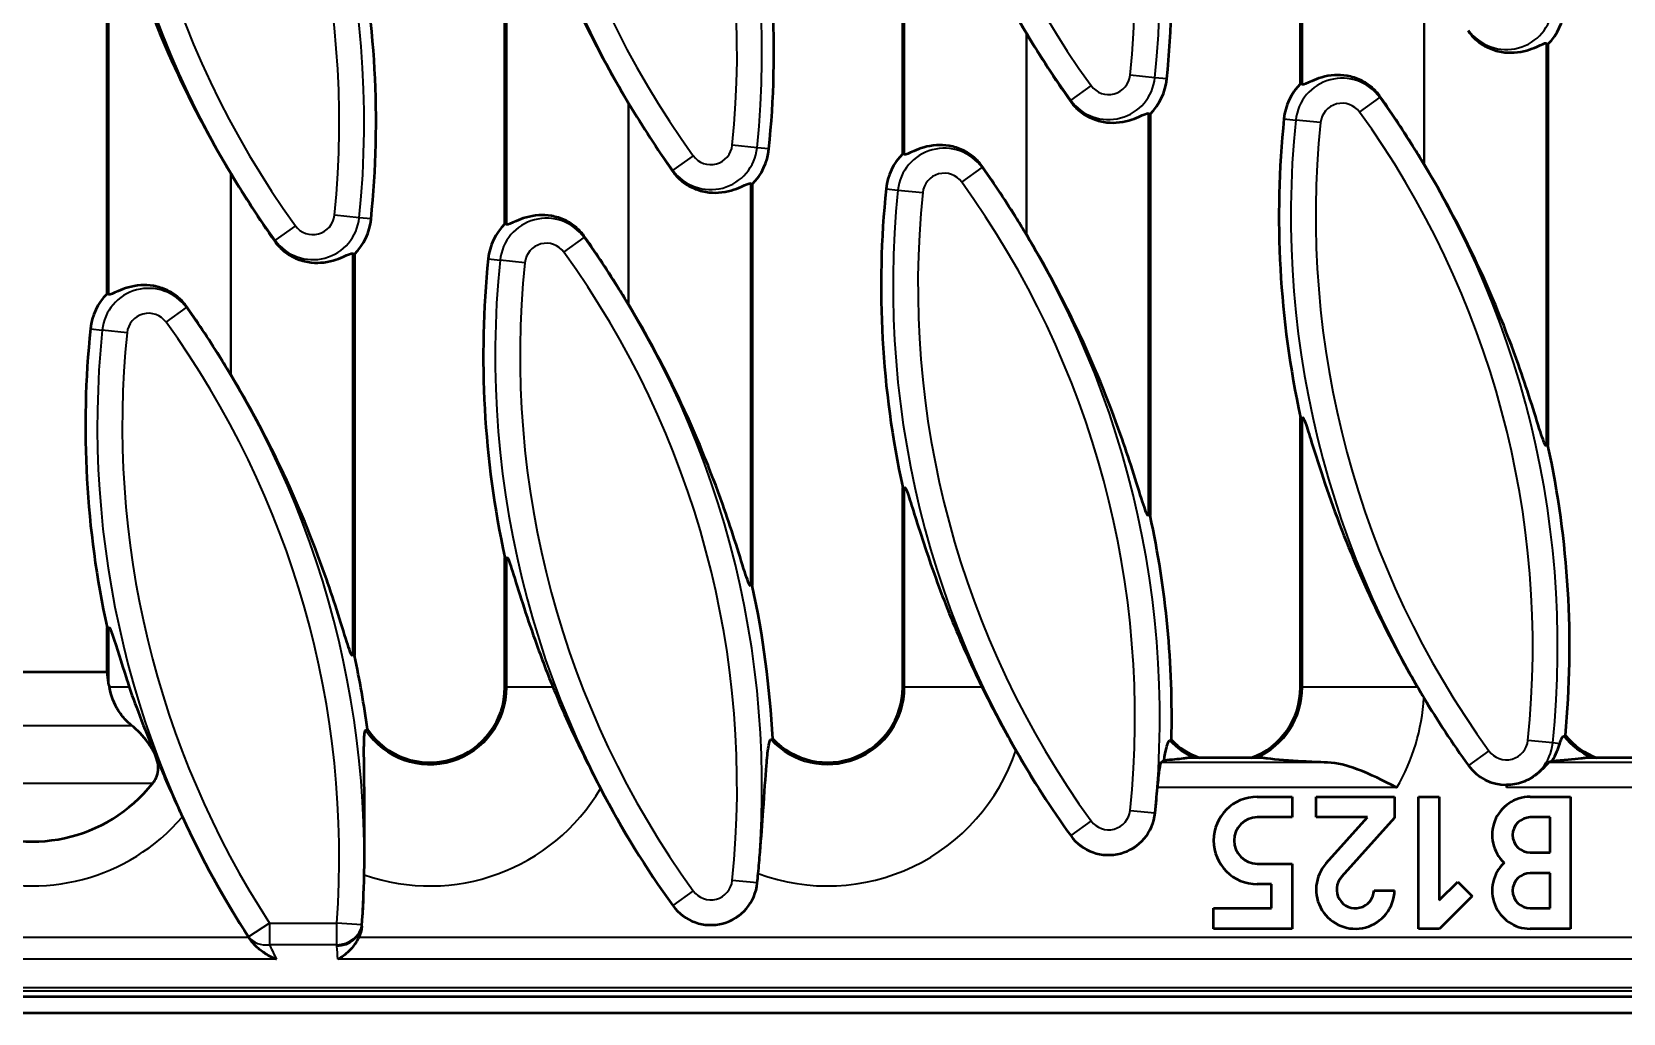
# Model space of a CAD drawing. Header units: millimetres. Extents: x 0 to 1485, y 0 to 1050.
# Drawn here: x 563 to 658.2, y 504.8 to 563.5 of the extents above; entities that cross this region are included whole.
import ezdxf

# ---------------------------------------------------------------- set-up
doc = ezdxf.new("R2010")
doc.units = ezdxf.units.MM
doc.header["$LTSCALE"] = 2.5
doc.layers.add('Sichtbar (ISO)', color=7, linetype='Continuous', lineweight=50)
doc.layers.add('Sichtbar schmal (ISO)', color=7, linetype='Continuous', lineweight=35)

msp = doc.modelspace()

# ---------------------------------------------------------------- linework, layer by layer
at = {"layer": 'Sichtbar (ISO)'}
for p, q in [((638.932, 560.383), (638.932, 584.411)), ((615.122, 556.193), (615.122, 580.22)), ((591.313, 552.002), (591.313, 576.03)), ((567.503, 547.812), (567.503, 571.839)), ((653.741, 562.753), (653.741, 538.726)), ((629.932, 558.563), (629.932, 534.535)), ((606.122, 554.372), (606.122, 530.345)), ((582.313, 550.182), (582.313, 526.154)), ((638.932, 540.411), (639.048, 540.423)), ((638.932, 524.259), (638.932, 540.411)), ((653.741, 538.726), (653.624, 538.713)), ((615.122, 536.22), (615.239, 536.233)), ((615.122, 524.259), (615.122, 536.22)), ((629.932, 534.535), (629.815, 534.523)), ((591.313, 532.03), (591.429, 532.042)), ((591.313, 524.259), (591.313, 532.03)), ((606.122, 530.345), (606.005, 530.332)), ((567.503, 527.839), (567.62, 527.852)), ((567.503, 525.159), (567.503, 527.839)), ((582.313, 526.154), (582.196, 526.142)), ((567.503, 525.159), (558.503, 525.159)), ((567.62, 524.387), (567.503, 525.159)), ((636.665, 520.036), (632.198, 520.036)), ((660.475, 520.036), (656.007, 520.036)), ((651.254, 518.416), (651.254, 518.259)), ((636.346, 517.705), (638.426, 517.705)), ((638.426, 517.705), (638.426, 516.479)), ((639.866, 516.479), (639.866, 517.705)), ((639.866, 517.705), (644.559, 517.705)), ((644.559, 517.705), (644.559, 516.446)), ((645.999, 509.812), (645.999, 517.705)), ((645.999, 517.705), (647.226, 517.705)), ((647.226, 517.705), (647.226, 511.515)), ((652.679, 517.705), (655.092, 517.705)), ((655.092, 517.705), (655.092, 509.812)), ((638.426, 516.479), (636.346, 516.479)), ((642.94, 516.479), (639.866, 516.479)), ((640.467, 513.727), (642.94, 516.479)), ((644.559, 516.446), (641.379, 512.908)), ((653.866, 516.479), (652.679, 516.479)), ((653.866, 514.372), (653.866, 516.479)), ((652.679, 514.372), (653.866, 514.372)), ((636.346, 513.705), (638.426, 513.705)), ((638.426, 513.705), (638.426, 509.812)), ((637.199, 512.479), (636.346, 512.479)), ((637.199, 511.038), (637.199, 512.479)), ((647.226, 511.515), (648.336, 512.626)), ((648.336, 512.626), (649.203, 511.759)), ((653.866, 513.146), (652.679, 513.146)), ((653.866, 511.038), (653.866, 513.146)), ((643.331, 512.105), (644.558, 512.105)), ((649.203, 511.759), (647.257, 509.812)), ((633.733, 509.812), (633.733, 511.038)), ((633.733, 511.038), (637.199, 511.038)), ((652.679, 511.038), (653.866, 511.038)), ((638.426, 509.812), (633.733, 509.812)), ((647.257, 509.812), (645.999, 509.812)), ((655.092, 509.812), (652.679, 509.812)), ((420.646, 505.759), (919.646, 505.759)), ((1420.146, 504.759), (420.146, 504.759))]:
    msp.add_line(p, q, dxfattribs=at)
for centre, radius, start, end in [((574.403, 566.483), 56.821, 354.12505, 12.24573), ((550.593, 562.293), 56.821, 354.12505, 12.24573), ((526.784, 558.102), 56.821, 354.12505, 12.24573), ((651.254, 565.216), 3.5, 315.28608, 354.12505), ((670.651, 592.273), 56.122, 210.93272, 210.99477), ((627.444, 561.025), 3.5, 315.28608, 354.12505), ((641.419, 557.921), 3.5, 135.28608, 174.12505), ((646.841, 588.082), 56.122, 210.93272, 210.99477), ((694.46, 552.463), 56.821, 174.12505, 192.24573), ((603.635, 556.835), 3.5, 315.28608, 354.12505), ((617.609, 553.73), 3.5, 135.28608, 174.12505), ((598.213, 526.674), 56.122, 30.93272, 30.99477), ((623.032, 583.892), 56.122, 210.93272, 210.99477), ((670.651, 548.273), 56.821, 174.12505, 192.24573), ((579.825, 552.644), 3.5, 315.28608, 354.12505), ((593.8, 549.54), 3.5, 135.28608, 174.12505), ((574.403, 522.483), 56.122, 30.93272, 30.99477), ((646.841, 544.082), 56.821, 174.12505, 192.24573), ((569.99, 545.349), 3.5, 135.28608, 174.12505), ((550.593, 518.293), 56.122, 30.93272, 30.99477), ((623.032, 539.892), 56.821, 174.12505, 192.24573), ((526.784, 514.102), 56.122, 30.93272, 30.99477), ((598.213, 526.674), 56.821, 354.64963, 12.24573), ((574.403, 522.483), 56.821, 358.62427, 12.24573), ((550.593, 518.293), 56.821, 2.91116, 12.24573), ((526.784, 514.102), 56.821, 7.71332, 12.24573), ((586.813, 524.259), 4.5, 214.21373, 0), ((610.622, 524.259), 4.5, 223.19799, 0), ((634.432, 524.259), 4.5, 290.21683, 0), ((694.46, 552.463), 56.122, 210.90087, 215.87495), ((634.432, 524.259), 4.5, 224.24712, 249.78317), ((658.241, 524.259), 4.5, 219.85115, 249.78317), ((670.651, 548.273), 56.122, 209.68509, 215.87495), ((651.254, 521.216), 2.8, 215.87495, 270), ((563.003, 524.259), 9.234, 242.95895, 321.56924), ((646.841, 544.082), 56.122, 207.4611, 215.87495), ((574.403, 522.483), 56.122, 354.12505, 355.68322), ((636.346, 515.092), 2.613, 90, 270), ((652.679, 515.425), 2.28, 90, 226.97671), ((623.032, 539.892), 56.122, 204.62796, 213.05051), ((627.444, 517.025), 2.8, 215.87495, 354.12505), ((636.346, 515.092), 1.387, 90, 270), ((652.679, 515.425), 1.054, 90, 270), ((642.213, 512.159), 2.346, 138.05689, 358.6913), ((652.679, 512.092), 2.28, 133.02329, 270), ((526.784, 514.102), 56.122, 355.77199, 358.90894), ((603.635, 512.835), 2.8, 215.87495, 354.12505), ((550.593, 518.293), 56.122, 354.12505, 354.70764), ((642.213, 512.159), 1.12, 138.05689, 357.25809), ((652.679, 512.092), 1.054, 90, 270)]:
    msp.add_arc(centre, radius, start, end, dxfattribs=at)
msp.add_ellipse((574.892, 524.755), major_axis=(-7.3, 0), ratio=0.57735, start_param=0.087266, end_param=0.117923, dxfattribs=at)
for points, knots in [([(615.239, 580.233), (615.252, 580.234), (615.27, 580.214), (615.315, 580.131), (615.342, 580.067), (615.433, 579.831), (615.505, 579.613), (615.747, 578.861), (615.954, 578.184), (616.408, 576.778), (616.654, 576.045), (617.604, 573.359), (618.51, 571.114), (620.47, 567.011), (621.481, 565.143), (622.511, 563.424)], [0.001445, 0.001445, 0.001445, 0.001445, 0.046776, 0.046776, 0.093551, 0.093551, 0.187102, 0.187102, 0.417891, 0.417891, 0.64868, 0.64868, 1.339149, 1.339149, 1.926999, 1.926999, 1.926999, 1.926999]), ([(591.429, 576.042), (591.443, 576.044), (591.461, 576.023), (591.506, 575.94), (591.533, 575.876), (591.623, 575.64), (591.695, 575.422), (591.937, 574.67), (592.145, 573.994), (592.598, 572.587), (592.845, 571.855), (593.794, 569.168), (594.701, 566.923), (596.661, 562.821), (597.672, 560.953), (598.702, 559.234)], [0.001445, 0.001445, 0.001445, 0.001445, 0.046776, 0.046776, 0.093551, 0.093551, 0.187102, 0.187102, 0.417891, 0.417891, 0.64868, 0.64868, 1.339149, 1.339149, 1.926999, 1.926999, 1.926999, 1.926999]), ([(567.62, 571.852), (567.633, 571.853), (567.651, 571.833), (567.696, 571.75), (567.723, 571.686), (567.814, 571.45), (567.886, 571.232), (568.128, 570.48), (568.335, 569.803), (568.789, 568.397), (569.035, 567.665), (569.985, 564.978), (570.891, 562.733), (572.851, 558.63), (573.862, 556.762), (574.892, 555.043)], [0.001445, 0.001445, 0.001445, 0.001445, 0.046776, 0.046776, 0.093551, 0.093551, 0.187102, 0.187102, 0.417891, 0.417891, 0.64868, 0.64868, 1.339149, 1.339149, 1.926999, 1.926999, 1.926999, 1.926999]), ([(622.542, 563.372), (622.959, 562.679), (623.384, 561.999), (624.233, 560.69), (624.682, 560.021), (625.142, 559.36)], [5.6696828, 5.6696828, 5.6696828, 5.6696828, 5.9076607, 5.9076607, 6.1399115, 6.1399115, 6.1399115, 6.1399115]), ([(648.951, 563.55), (649.092, 563.347), (649.267, 563.153), (649.675, 562.802), (649.913, 562.654), (650.396, 562.424), (650.681, 562.335), (651.228, 562.24), (651.49, 562.233), (652.262, 562.278), (652.733, 562.446), (653.37, 562.727), (653.559, 562.829), (653.624, 562.802)], [3.7738978, 3.7738978, 3.7738978, 3.7738978, 3.8486369, 3.8486369, 3.9329934, 3.9329934, 4.0314686, 4.0314686, 4.1299438, 4.1299438, 4.3729414, 4.3729414, 4.5970062, 4.5970062, 4.5970062, 4.5970062]), ([(643.722, 559.586), (643.58, 559.79), (643.406, 559.984), (642.997, 560.334), (642.759, 560.483), (642.277, 560.713), (641.991, 560.801), (641.444, 560.896), (641.183, 560.904), (640.411, 560.859), (639.94, 560.691), (639.302, 560.409), (639.114, 560.307), (639.048, 560.335)], [3.7738978, 3.7738978, 3.7738978, 3.7738978, 3.8486369, 3.8486369, 3.9329934, 3.9329934, 4.0314686, 4.0314686, 4.1299438, 4.1299438, 4.3729414, 4.3729414, 4.5970062, 4.5970062, 4.5970062, 4.5970062]), ([(598.733, 559.182), (599.149, 558.488), (599.575, 557.808), (600.424, 556.499), (600.873, 555.831), (601.332, 555.169)], [5.6696828, 5.6696828, 5.6696828, 5.6696828, 5.9076607, 5.9076607, 6.1399115, 6.1399115, 6.1399115, 6.1399115]), ([(625.142, 559.36), (625.283, 559.156), (625.458, 558.962), (625.866, 558.612), (626.104, 558.463), (626.587, 558.233), (626.872, 558.145), (627.419, 558.05), (627.68, 558.042), (628.452, 558.087), (628.924, 558.255), (629.561, 558.537), (629.749, 558.639), (629.815, 558.611)], [3.7738978, 3.7738978, 3.7738978, 3.7738978, 3.8486369, 3.8486369, 3.9329934, 3.9329934, 4.0314686, 4.0314686, 4.1299438, 4.1299438, 4.3729414, 4.3729414, 4.5970062, 4.5970062, 4.5970062, 4.5970062]), ([(646.321, 555.574), (646.141, 555.873), (645.961, 556.168), (645.146, 557.479), (644.44, 558.551), (643.722, 559.586)], [5.4826973, 5.4826973, 5.4826973, 5.4826973, 5.5850708, 5.5850708, 5.9462229, 5.9462229, 5.9462229, 5.9462229]), ([(619.912, 555.396), (619.771, 555.599), (619.596, 555.793), (619.188, 556.144), (618.95, 556.292), (618.467, 556.522), (618.182, 556.611), (617.635, 556.706), (617.373, 556.713), (616.601, 556.668), (616.13, 556.5), (615.493, 556.219), (615.304, 556.117), (615.239, 556.144)], [3.7738978, 3.7738978, 3.7738978, 3.7738978, 3.8486369, 3.8486369, 3.9329934, 3.9329934, 4.0314686, 4.0314686, 4.1299438, 4.1299438, 4.3729414, 4.3729414, 4.5970062, 4.5970062, 4.5970062, 4.5970062]), ([(622.511, 551.383), (622.331, 551.683), (622.151, 551.977), (621.336, 553.289), (620.631, 554.361), (619.912, 555.396)], [5.4826973, 5.4826973, 5.4826973, 5.4826973, 5.5850708, 5.5850708, 5.9462229, 5.9462229, 5.9462229, 5.9462229]), ([(653.624, 538.713), (653.611, 538.712), (653.593, 538.732), (653.548, 538.815), (653.521, 538.879), (653.43, 539.115), (653.358, 539.333), (653.116, 540.085), (652.909, 540.762), (652.455, 542.168), (652.209, 542.901), (651.259, 545.587), (650.353, 547.832), (648.393, 551.935), (647.382, 553.803), (646.352, 555.522)], [0.001445, 0.001445, 0.001445, 0.001445, 0.046776, 0.046776, 0.093551, 0.093551, 0.187102, 0.187102, 0.417891, 0.417891, 0.64868, 0.64868, 1.339149, 1.339149, 1.926999, 1.926999, 1.926999, 1.926999]), ([(574.923, 554.991), (575.34, 554.298), (575.765, 553.618), (576.614, 552.309), (577.063, 551.64), (577.522, 550.979)], [5.6696828, 5.6696828, 5.6696828, 5.6696828, 5.9076607, 5.9076607, 6.1399115, 6.1399115, 6.1399115, 6.1399115]), ([(601.332, 555.169), (601.473, 554.966), (601.648, 554.772), (602.056, 554.421), (602.294, 554.273), (602.777, 554.043), (603.062, 553.954), (603.609, 553.859), (603.871, 553.852), (604.643, 553.897), (605.114, 554.065), (605.751, 554.346), (605.94, 554.448), (606.005, 554.421)], [3.7738978, 3.7738978, 3.7738978, 3.7738978, 3.8486369, 3.8486369, 3.9329934, 3.9329934, 4.0314686, 4.0314686, 4.1299438, 4.1299438, 4.3729414, 4.3729414, 4.5970062, 4.5970062, 4.5970062, 4.5970062]), ([(596.103, 551.205), (595.961, 551.409), (595.786, 551.603), (595.378, 551.953), (595.14, 552.102), (594.658, 552.332), (594.372, 552.42), (593.825, 552.515), (593.564, 552.523), (592.792, 552.478), (592.321, 552.31), (591.683, 552.028), (591.495, 551.926), (591.429, 551.954)], [3.7738978, 3.7738978, 3.7738978, 3.7738978, 3.8486369, 3.8486369, 3.9329934, 3.9329934, 4.0314686, 4.0314686, 4.1299438, 4.1299438, 4.3729414, 4.3729414, 4.5970062, 4.5970062, 4.5970062, 4.5970062]), ([(577.522, 550.979), (577.664, 550.775), (577.839, 550.581), (578.247, 550.231), (578.485, 550.082), (578.967, 549.852), (579.253, 549.764), (579.8, 549.669), (580.061, 549.661), (580.833, 549.706), (581.304, 549.874), (581.942, 550.156), (582.13, 550.258), (582.196, 550.23)], [3.7738978, 3.7738978, 3.7738978, 3.7738978, 3.8486369, 3.8486369, 3.9329934, 3.9329934, 4.0314686, 4.0314686, 4.1299438, 4.1299438, 4.3729414, 4.3729414, 4.5970062, 4.5970062, 4.5970062, 4.5970062]), ([(598.702, 547.193), (598.522, 547.492), (598.342, 547.787), (597.527, 549.098), (596.821, 550.17), (596.103, 551.205)], [5.4826973, 5.4826973, 5.4826973, 5.4826973, 5.5850708, 5.5850708, 5.9462229, 5.9462229, 5.9462229, 5.9462229]), ([(629.815, 534.523), (629.801, 534.521), (629.783, 534.542), (629.739, 534.625), (629.711, 534.689), (629.621, 534.925), (629.549, 535.143), (629.307, 535.895), (629.099, 536.572), (628.646, 537.978), (628.4, 538.71), (627.45, 541.397), (626.544, 543.642), (624.583, 547.744), (623.572, 549.612), (622.542, 551.331)], [0.001445, 0.001445, 0.001445, 0.001445, 0.046776, 0.046776, 0.093551, 0.093551, 0.187102, 0.187102, 0.417891, 0.417891, 0.64868, 0.64868, 1.339149, 1.339149, 1.926999, 1.926999, 1.926999, 1.926999]), ([(572.293, 547.015), (572.152, 547.218), (571.977, 547.412), (571.569, 547.763), (571.331, 547.911), (570.848, 548.141), (570.563, 548.23), (570.016, 548.325), (569.754, 548.333), (568.982, 548.287), (568.511, 548.119), (567.874, 547.838), (567.685, 547.736), (567.62, 547.763)], [3.7738978, 3.7738978, 3.7738978, 3.7738978, 3.8486369, 3.8486369, 3.9329934, 3.9329934, 4.0314686, 4.0314686, 4.1299438, 4.1299438, 4.3729414, 4.3729414, 4.5970062, 4.5970062, 4.5970062, 4.5970062]), ([(574.892, 543.002), (574.712, 543.302), (574.532, 543.596), (573.717, 544.908), (573.012, 545.98), (572.293, 547.015)], [5.4826973, 5.4826973, 5.4826973, 5.4826973, 5.5850708, 5.5850708, 5.9462229, 5.9462229, 5.9462229, 5.9462229]), ([(606.005, 530.332), (605.992, 530.331), (605.974, 530.351), (605.929, 530.435), (605.902, 530.498), (605.811, 530.734), (605.739, 530.952), (605.497, 531.704), (605.29, 532.381), (604.836, 533.787), (604.59, 534.52), (603.64, 537.206), (602.734, 539.451), (600.774, 543.554), (599.763, 545.422), (598.733, 547.141)], [0.001445, 0.001445, 0.001445, 0.001445, 0.046776, 0.046776, 0.093551, 0.093551, 0.187102, 0.187102, 0.417891, 0.417891, 0.64868, 0.64868, 1.339149, 1.339149, 1.926999, 1.926999, 1.926999, 1.926999]), ([(582.196, 526.142), (582.182, 526.14), (582.164, 526.161), (582.119, 526.244), (582.092, 526.308), (582.002, 526.544), (581.93, 526.762), (581.688, 527.514), (581.48, 528.191), (581.027, 529.597), (580.78, 530.329), (579.831, 533.016), (578.924, 535.261), (576.964, 539.363), (575.953, 541.231), (574.923, 542.95)], [0.001445, 0.001445, 0.001445, 0.001445, 0.046776, 0.046776, 0.093551, 0.093551, 0.187102, 0.187102, 0.417891, 0.417891, 0.64868, 0.64868, 1.339149, 1.339149, 1.926999, 1.926999, 1.926999, 1.926999]), ([(639.048, 540.423), (639.07, 540.426), (639.105, 540.367), (639.194, 540.154), (639.248, 540), (639.417, 539.493), (639.558, 539.038), (639.861, 538.075), (640.023, 537.566), (640.736, 535.404), (641.44, 533.48), (643.082, 529.639), (644.02, 527.718), (645.275, 525.416), (645.601, 524.838), (645.94, 524.259)], [3.140553, 3.140553, 3.140553, 3.140553, 3.213498, 3.213498, 3.287887, 3.287887, 3.453201, 3.453201, 3.618515, 3.618515, 4.213021, 4.213021, 4.807527, 4.807527, 5.002595, 5.002595, 5.002595, 5.002595]), ([(615.239, 536.233), (615.263, 536.236), (615.3, 536.167), (615.393, 535.941), (615.448, 535.781), (615.633, 535.221), (615.781, 534.743), (616.112, 533.691), (616.321, 533.04), (616.779, 531.684), (617.028, 530.98), (617.822, 528.849), (618.418, 527.407), (619.283, 525.497), (619.572, 524.882), (619.879, 524.259)], [2.521515, 2.521515, 2.521515, 2.521515, 2.604849, 2.604849, 2.689631, 2.689631, 2.859195, 2.859195, 3.080555, 3.080555, 3.301915, 3.301915, 3.744636, 3.744636, 3.946718, 3.946718, 3.946718, 3.946718]), ([(591.429, 532.042), (591.443, 532.044), (591.461, 532.023), (591.506, 531.939), (591.534, 531.874), (591.625, 531.636), (591.698, 531.415), (591.942, 530.656), (592.152, 529.972), (592.61, 528.551), (592.859, 527.812), (593.425, 526.214), (593.789, 525.248), (594.191, 524.259)], [2.0252298, 2.0252298, 2.0252298, 2.0252298, 2.0708726, 2.0708726, 2.1179608, 2.1179608, 2.2121371, 2.2121371, 2.4450296, 2.4450296, 2.6779221, 2.6779221, 2.9925018, 2.9925018, 2.9925018, 2.9925018]), ([(567.62, 527.852), (567.64, 527.854), (567.673, 527.802), (567.755, 527.609), (567.805, 527.468), (568.065, 526.699), (568.367, 525.698), (568.708, 524.652), (568.772, 524.457), (568.838, 524.259)], [1.566222, 1.566222, 1.566222, 1.566222, 1.6350841, 1.6350841, 1.7053903, 1.7053903, 2.0082678, 2.0082678, 2.0761929, 2.0761929, 2.0761929, 2.0761929]), ([(568.973, 521.983), (568.89, 522.051), (568.81, 522.121), (568.51, 522.406), (568.331, 522.633), (567.922, 523.272), (567.741, 523.778), (567.643, 524.259)], [1.8080032, 1.8080032, 1.8080032, 1.8080032, 1.8522257, 1.8522257, 1.9853898, 1.9853898, 2.2549089, 2.2549089, 2.2549089, 2.2549089]), ([(568.838, 524.259), (569.039, 523.656), (569.276, 523.009), (569.839, 521.556), (570.169, 520.738), (570.889, 519.029), (571.318, 518.038), (571.891, 516.777), (571.953, 516.64), (572.015, 516.504)], [-1.887042, -1.887042, -1.887042, -1.887042, -1.40838, -1.40838, -0.958755, -0.958755, -0.589475, -0.589475, -0.544652, -0.544652, -0.544652, -0.544652]), ([(594.191, 524.259), (594.616, 523.214), (595.116, 522.098), (596.088, 520.076), (596.537, 519.175), (597.043, 518.202)], [-1.516692, -1.516692, -1.516692, -1.516692, -0.9730035, -0.9730035, -0.6389397, -0.6389397, -0.6389397, -0.6389397]), ([(619.879, 524.259), (620.308, 523.384), (620.776, 522.491), (621.477, 521.218), (621.68, 520.855), (621.894, 520.479)], [-1.0423618, -1.0423618, -1.0423618, -1.0423618, -0.6616374, -0.6616374, -0.5195843, -0.5195843, -0.5195843, -0.5195843]), ([(570.236, 518.519), (570.255, 518.543), (570.274, 518.567), (570.31, 518.618), (570.329, 518.645), (570.38, 518.726), (570.411, 518.781), (570.508, 518.984), (570.551, 519.134), (570.582, 519.445), (570.57, 519.595), (570.507, 519.914), (570.449, 520.08), (570.27, 520.478), (570.12, 520.723), (569.667, 521.339), (569.322, 521.701), (568.973, 521.983)], [-0.5921905, -0.5921905, -0.5921905, -0.5921905, -0.5791596, -0.5791596, -0.5654217, -0.5654217, -0.5382489, -0.5382489, -0.4693192, -0.4693192, -0.4025212, -0.4025212, -0.3238211, -0.3238211, -0.1992253, -0.1992253, 0, 0, 0, 0]), ([(582.895, 513.033), (582.908, 513.708), (582.916, 514.382), (582.924, 515.963), (582.919, 516.841), (582.898, 518.874), (582.881, 519.838), (582.882, 520.922), (582.889, 521.27), (582.922, 521.551), (582.933, 521.609), (582.957, 521.668), (582.967, 521.681), (582.979, 521.686)], [-0.9096801, -0.9096801, -0.9096801, -0.9096801, -0.7730773, -0.7730773, -0.5823149, -0.5823149, -0.2954765, -0.2954765, -0.1097811, -0.1097811, -0.0420755, -0.0420755, 0, 0, 0, 0]), ([(606.476, 513.116), (606.515, 513.543), (606.553, 513.97), (606.661, 515.26), (606.724, 516.097), (606.855, 517.967), (606.913, 518.883), (607.005, 520.018), (607.041, 520.402), (607.11, 520.846), (607.138, 520.975), (607.188, 521.095), (607.207, 521.121), (607.227, 521.13)], [-1.069141, -1.069141, -1.069141, -1.069141, -0.955312, -0.955312, -0.723151, -0.723151, -0.398998, -0.398998, -0.194937, -0.194937, -0.07093, -0.07093, 0, 0, 0, 0]), ([(630.764, 519.889), (630.813, 520.18), (630.861, 520.432), (630.946, 520.792), (630.984, 520.917), (631.045, 521.037), (631.068, 521.064), (631.09, 521.073)], [-0.3521242, -0.3521242, -0.3521242, -0.3521242, -0.2020343, -0.2020343, -0.0757862, -0.0757862, 0, 0, 0, 0]), ([(654.446, 520.887), (654.482, 521.003), (654.516, 521.1), (654.573, 521.23), (654.596, 521.272), (654.634, 521.321), (654.65, 521.333), (654.665, 521.338)], [-0.2062679, -0.2062679, -0.2062679, -0.2062679, -0.1172646, -0.1172646, -0.0504016, -0.0504016, 0, 0, 0, 0]), ([(632.198, 520.036), (632.113, 520.021), (632.008, 520.006), (631.613, 519.958), (631.21, 519.922), (630.764, 519.889)], [2.4452197, 2.4452197, 2.4452197, 2.4452197, 2.511917, 2.511917, 2.6961898, 2.6961898, 2.6961898, 2.6961898]), ([(640.539, 519.755), (640.018, 519.776), (639.525, 519.8), (638.299, 519.87), (637.459, 519.932), (636.855, 520.006), (636.75, 520.021), (636.665, 520.036)], [1.5992174, 1.5992174, 1.5992174, 1.5992174, 1.7667285, 1.7667285, 2.0838226, 2.0838226, 2.1505199, 2.1505199, 2.1505199, 2.1505199]), ([(656.007, 520.036), (655.923, 520.021), (655.818, 520.006), (655.297, 519.942), (654.647, 519.89), (653.975, 519.848)], [2.4452197, 2.4452197, 2.4452197, 2.4452197, 2.511917, 2.511917, 2.7760783, 2.7760783, 2.7760783, 2.7760783]), ([(630.581, 519.755), (630.567, 519.745), (630.551, 519.709), (630.514, 519.572), (630.494, 519.457), (630.455, 519.193), (630.435, 519.025), (630.398, 518.657), (630.38, 518.457), (630.366, 518.265), (630.366, 518.262), (630.365, 518.259)], [0.4649223, 0.4649223, 0.4649223, 0.4649223, 0.5111736, 0.5111736, 0.5678618, 0.5678618, 0.6244977, 0.6244977, 0.6811336, 0.6811336, 0.6821208, 0.6821208, 0.6821208, 0.6821208]), ([(644.696, 518.259), (644.692, 518.261), (644.688, 518.262), (643.879, 518.673), (643.105, 519.065), (641.705, 519.588), (641.119, 519.732), (640.539, 519.755)], [-0.4437894, -0.4437894, -0.4437894, -0.4437894, -0.4426968, -0.4426968, -0.2031013, -0.2031013, 0, 0, 0, 0]), ([(653.786, 519.755), (653.769, 519.748), (653.744, 519.725), (653.661, 519.638), (653.592, 519.557), (653.397, 519.346), (653.222, 519.175), (652.814, 518.861), (652.526, 518.694), (651.903, 518.471), (651.567, 518.415), (651.254, 518.415)], [0.3966929, 0.3966929, 0.3966929, 0.3966929, 0.431468, 0.431468, 0.482437, 0.482437, 0.5533178, 0.5533178, 0.6472274, 0.6472274, 0.741137, 0.741137, 0.741137, 0.741137]), ([(577.64, 507.985), (577.637, 507.986), (577.635, 507.987), (577.419, 508.072), (577.204, 508.182), (576.8, 508.439), (576.607, 508.587), (576.275, 508.905), (576.127, 509.074), (576.007, 509.259)], [-0.000881, -0.000881, -0.000881, -0.000881, 0, 0, 0.0813896, 0.0813896, 0.1578758, 0.1578758, 0.224569, 0.224569, 0.224569, 0.224569]), ([(582.573, 509.284), (582.527, 509.188), (582.475, 509.095), (582.289, 508.805), (582.137, 508.623), (581.771, 508.266), (581.546, 508.103), (581.322, 507.987), (581.32, 507.986), (581.319, 507.985)], [0.0654967, 0.0654967, 0.0654967, 0.0654967, 0.0974166, 0.0974166, 0.1698811, 0.1698811, 0.2646411, 0.2646411, 0.2653813, 0.2653813, 0.2653813, 0.2653813])]:
    msp.add_open_spline(points, degree=3, knots=knots, dxfattribs=at)
for points, degree in [([(653.624, 562.802), (653.682, 562.777), (653.741, 562.753)], 2), ([(639.048, 560.335), (638.991, 560.359), (638.932, 560.383)], 2), ([(629.815, 558.611), (629.873, 558.587), (629.932, 558.563)], 2), ([(615.239, 556.144), (615.181, 556.169), (615.122, 556.193)], 2), ([(606.005, 554.421), (606.063, 554.397), (606.122, 554.372)], 2), ([(591.429, 551.954), (591.372, 551.978), (591.313, 552.002)], 2), ([(582.196, 550.23), (582.253, 550.206), (582.313, 550.182)], 2), ([(567.62, 547.763), (567.562, 547.788), (567.503, 547.812)], 2), ([(645.94, 524.259), (646.058, 524.057), (646.179, 523.851), (646.305, 523.642)], 3), ([(582.979, 521.686), (583.016, 521.7), (583.054, 521.714), (583.091, 521.728)], 3), ([(607.227, 521.13), (607.265, 521.146), (607.303, 521.162), (607.342, 521.178)], 3), ([(631.09, 521.073), (631.129, 521.088), (631.169, 521.103), (631.208, 521.119)], 3), ([(654.665, 521.338), (654.706, 521.35), (654.746, 521.363), (654.786, 521.375)], 3), ([(653.975, 519.848), (654.228, 520.237), (654.361, 520.608), (654.446, 520.887)], 3), ([(582.753, 509.964), (582.735, 509.729), (582.676, 509.497), (582.573, 509.284)], 3), ([(575.991, 509.284), (575.996, 509.276), (576.002, 509.267), (576.007, 509.259)], 3)]:
    msp.add_open_spline(points, degree=degree, dxfattribs=at)
for points, weights in [([(630.764, 519.889), (630.672, 519.822), (630.581, 519.755)], [1.00000117203, 1.00000111798, 1]), ([(653.975, 519.848), (653.88, 519.8), (653.786, 519.755)], [1.00029138334, 1.00026390658, 1])]:
    msp.add_rational_spline(points, weights, degree=2, dxfattribs=at)
at = {"layer": 'Sichtbar schmal (ISO)'}
for p, q in [((639.048, 560.335), (639.048, 584.423)), ((615.239, 556.144), (615.239, 580.233)), ((591.429, 551.954), (591.429, 576.042)), ((567.62, 547.763), (567.62, 571.852)), ((646.321, 567.615), (646.321, 555.574)), ((646.352, 555.522), (646.352, 567.563)), ((622.511, 563.424), (622.511, 551.383)), ((622.542, 551.331), (622.542, 563.372)), ((653.624, 562.802), (653.624, 538.713)), ((626.396, 560.267), (625.185, 559.391)), ((630.218, 560.74), (628.732, 560.893)), ((630.926, 560.667), (630.218, 560.74)), ((598.702, 559.234), (598.702, 547.193)), ((598.733, 547.141), (598.733, 559.182)), ((625.142, 559.36), (625.185, 559.391)), ((642.468, 558.679), (643.678, 559.555)), ((643.722, 559.586), (643.678, 559.555)), ((629.815, 558.611), (629.815, 534.523)), ((637.937, 558.279), (638.645, 558.206)), ((640.131, 558.053), (638.645, 558.206)), ((606.409, 556.549), (604.922, 556.702)), ((607.116, 556.476), (606.409, 556.549)), ((602.586, 556.076), (601.375, 555.201)), ((618.658, 554.489), (619.869, 555.365)), ((619.912, 555.396), (619.869, 555.365)), ((574.892, 555.043), (574.892, 543.002)), ((574.923, 542.95), (574.923, 554.991)), ((601.332, 555.169), (601.375, 555.201)), ((606.005, 554.421), (606.005, 530.332)), ((614.128, 554.089), (614.835, 554.016)), ((614.835, 554.016), (616.322, 553.863)), ((582.599, 552.359), (581.113, 552.512)), ((578.776, 551.886), (577.566, 551.01)), ((583.307, 552.286), (582.599, 552.359)), ((577.522, 550.979), (577.566, 551.01)), ((594.849, 550.298), (596.059, 551.174)), ((596.103, 551.205), (596.059, 551.174)), ((582.196, 550.23), (582.196, 526.142)), ((590.318, 549.898), (591.026, 549.825)), ((592.512, 549.672), (591.026, 549.825)), ((571.039, 546.108), (572.25, 546.984)), ((572.293, 547.015), (572.25, 546.984)), ((566.509, 545.708), (567.216, 545.635)), ((568.703, 545.482), (567.216, 545.635)), ((639.048, 524.259), (639.048, 540.423)), ((615.239, 524.259), (615.239, 536.233)), ((591.429, 524.259), (591.429, 532.042)), ((567.62, 524.387), (567.62, 527.852)), ((568.838, 524.259), (567.643, 524.259)), ((591.429, 524.259), (591.313, 524.259)), ((594.191, 524.259), (591.429, 524.259)), ((615.239, 524.259), (615.122, 524.259)), ((619.879, 524.259), (615.239, 524.259)), ((639.048, 524.259), (638.932, 524.259)), ((645.94, 524.259), (639.048, 524.259)), ((558.006, 521.983), (568.973, 521.983)), ((654.028, 520.93), (652.541, 521.083)), ((650.205, 520.457), (648.994, 519.581)), ((654.446, 520.887), (654.028, 520.93)), ((640.539, 519.755), (630.581, 519.755)), ((648.985, 519.575), (648.994, 519.581)), ((662.812, 519.755), (653.786, 519.755)), ((558.476, 518.519), (570.236, 518.519)), ((644.696, 518.259), (630.365, 518.259)), ((662.429, 518.259), (651.254, 518.259)), ((626.396, 516.267), (625.185, 515.391)), ((628.732, 516.893), (630.218, 516.74)), ((630.23, 516.739), (630.218, 516.74)), ((625.175, 515.384), (625.185, 515.391)), ((606.409, 512.549), (604.922, 512.702)), ((606.42, 512.548), (606.409, 512.549)), ((602.586, 512.076), (601.375, 511.201)), ((601.366, 511.194), (601.375, 511.201)), ((577.224, 510.15), (575.971, 509.336)), ((577.224, 510.15), (581.257, 510.15)), ((577.224, 510.15), (577.224, 508.851)), ((581.257, 508.851), (581.257, 510.15)), ((582.747, 510.042), (581.257, 510.15)), ((575.991, 509.284), (558.926, 509.284)), ((581.257, 508.851), (577.224, 508.851)), ((662.388, 509.284), (582.573, 509.284)), ((577.64, 507.985), (557.718, 507.985)), ((663.626, 507.985), (581.319, 507.985)), ((919.646, 506.275), (420.646, 506.275)), ((919.646, 506.08), (420.646, 506.08))]:
    msp.add_line(p, q, dxfattribs=at)
for centre, radius, start, end in [((574.403, 566.483), 56.11, 354.12505, 35.87495), ((574.403, 566.483), 54.616, 354.12505, 35.87495), ((670.651, 592.273), 56.11, 174.12505, 215.87495), ((670.651, 592.273), 54.616, 174.12505, 215.87495), ((550.593, 562.293), 54.616, 354.12505, 35.87495), ((550.593, 562.293), 56.11, 354.12505, 35.87495), ((646.841, 588.082), 56.11, 174.12505, 215.87495), ((646.841, 588.082), 54.616, 174.12505, 215.87495), ((526.784, 558.102), 56.11, 354.12505, 35.87495), ((623.032, 583.892), 56.11, 174.12505, 215.87495), ((526.784, 558.102), 54.616, 354.12505, 35.87495), ((623.032, 583.892), 54.616, 174.12505, 215.87495), ((651.254, 565.216), 2.789, 215.87495, 354.12505), ((627.444, 561.025), 2.789, 215.87495, 354.12505), ((627.444, 561.025), 1.294, 215.87495, 354.12505), ((641.419, 557.921), 2.789, 35.87495, 174.12505), ((641.419, 557.921), 1.294, 35.87495, 174.12505), ((598.213, 526.674), 56.11, 354.12505, 35.87495), ((694.46, 552.463), 56.11, 174.12505, 215.87495), ((598.213, 526.674), 54.616, 354.12505, 35.87495), ((694.46, 552.463), 54.616, 174.12505, 215.87495), ((603.635, 556.835), 2.789, 215.87495, 354.12505), ((603.635, 556.835), 1.294, 215.87495, 354.12505), ((617.609, 553.73), 2.789, 35.87495, 174.12505), ((574.403, 522.483), 56.11, 354.12505, 35.87495), ((617.609, 553.73), 1.294, 35.87495, 174.12505), ((574.403, 522.483), 54.616, 354.12505, 35.87495), ((670.651, 548.273), 56.11, 174.12505, 215.87495), ((670.651, 548.273), 54.616, 174.12505, 215.87495), ((579.825, 552.644), 1.294, 215.87495, 354.12505), ((579.825, 552.644), 2.789, 215.87495, 354.12505), ((593.8, 549.54), 2.789, 35.87495, 174.12505), ((593.8, 549.54), 1.294, 35.87495, 174.12505), ((550.593, 518.293), 56.11, 354.12505, 35.87495), ((646.841, 544.082), 56.11, 174.12505, 215.87495), ((646.841, 544.082), 54.616, 174.12505, 215.87495), ((550.593, 518.293), 54.616, 354.12505, 35.87495), ((569.99, 545.349), 2.789, 35.87495, 174.12505), ((526.784, 514.102), 56.11, 355.8505, 35.87495), ((569.99, 545.349), 1.294, 35.87495, 174.12505), ((526.784, 514.102), 54.616, 355.8505, 35.87495), ((623.032, 539.892), 56.11, 174.12505, 212.99441), ((623.032, 539.892), 54.616, 174.12505, 212.99441), ((586.813, 524.259), 4.617, 213.86986, 0), ((610.622, 524.259), 4.617, 222.66256, 0), ((634.432, 524.259), 4.617, 293.84672, 0), ((634.432, 524.259), 11.889, 329.69103, 357.02434), ((634.432, 524.259), 4.617, 223.63333, 246.15328), ((651.254, 521.216), 1.294, 215.87495, 354.12505), ((658.241, 524.259), 4.617, 219.24365, 246.15328), ((610.622, 524.259), 11.889, 249.58933, 341.46468), ((651.254, 521.216), 2.789, 215.87495, 354.12505), ((586.813, 524.259), 11.889, 250.76282, 329.37273), ((563.003, 524.259), 11.889, 250.36284, 319.29045), ((627.444, 517.025), 2.789, 215.87495, 354.12505), ((627.444, 517.025), 1.294, 215.87495, 354.12505), ((603.635, 512.835), 2.789, 215.87495, 354.12505), ((603.635, 512.835), 1.294, 215.87495, 354.12505)]:
    msp.add_arc(centre, radius, start, end, dxfattribs=at)
for centre, major_axis, ratio, start_param, end_param in [((581.257, 510.15), (1.495, 0.119), 0.865344, 4.643803, 6.108395), ((581.262, 510.075), (1.495, 0.117), 0.865367, 4.644974, 6.108381), ((577.224, 510.15), (-1.358, -0.636), 0.843191, 0.162834, 1.194508)]:
    msp.add_ellipse(centre, major_axis=major_axis, ratio=ratio, start_param=start_param, end_param=end_param, dxfattribs=at)
for points, knots in [([(582.747, 510.042), (582.749, 510.02), (582.75, 509.997), (582.752, 509.971), (582.752, 509.968), (582.753, 509.964)], [1.490657171, 1.490657171, 1.490657171, 1.490657171, 1.491850057, 1.491850057, 1.492026728, 1.492026728, 1.492026728, 1.492026728]), ([(576.007, 509.259), (576.007, 509.26), (576.007, 509.261), (575.994, 509.286), (575.983, 509.311), (575.971, 509.336)], [1.12647472, 1.12647472, 1.12647472, 1.12647472, 1.126528951, 1.126528951, 1.128106705, 1.128106705, 1.128106705, 1.128106705]), ([(577.224, 508.851), (577.235, 508.827), (577.247, 508.802), (577.383, 508.513), (577.51, 508.248), (577.64, 507.985)], [-1.1281067, -1.1281067, -1.1281067, -1.1281067, -1.12652895, -1.12652895, -1.10933467, -1.10933467, -1.10933467, -1.10933467]), ([(581.262, 508.776), (581.262, 508.779), (581.262, 508.782), (581.26, 508.807), (581.258, 508.829), (581.257, 508.851)], [-1.492026728, -1.492026728, -1.492026728, -1.492026728, -1.491850057, -1.491850057, -1.490657171, -1.490657171, -1.490657171, -1.490657171])]:
    msp.add_open_spline(points, degree=3, knots=knots, dxfattribs=at)
msp.add_open_spline([(581.319, 507.985), (581.302, 508.249), (581.283, 508.512), (581.262, 508.776)], degree=3, dxfattribs=at)

doc.saveas('drawing.dxf')
